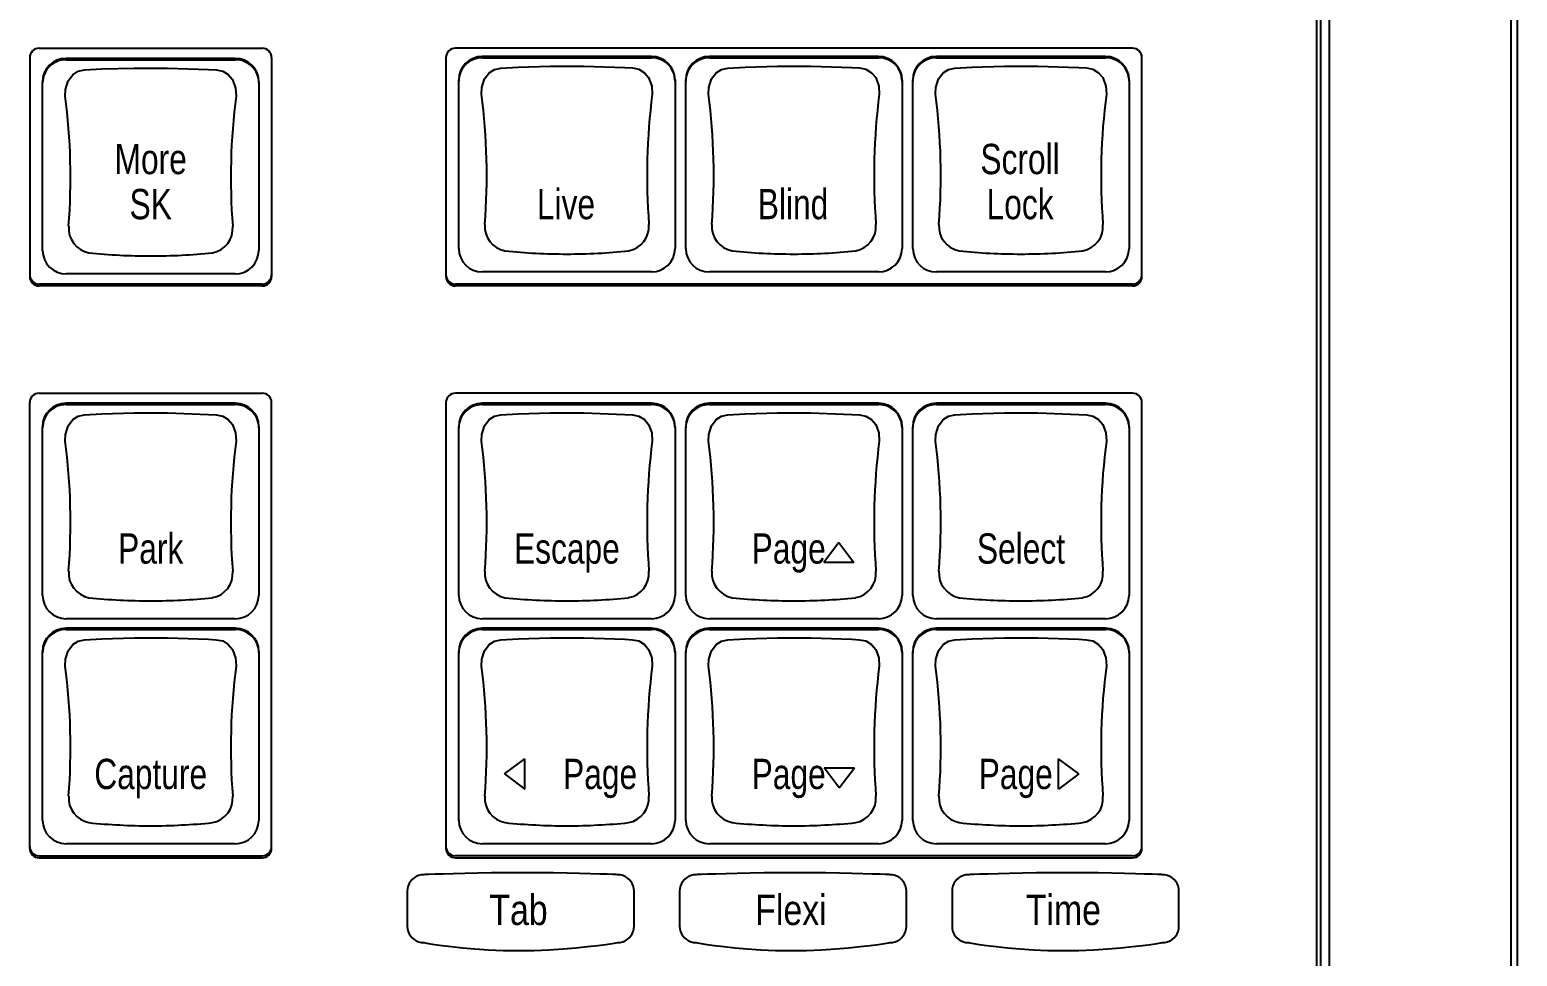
# Model space of a CAD drawing. Header units: inches. Extents: x 0.6 to 61.5, y 0.9 to 41.7.
# Drawn here: x 29.905 to 34.819, y 21.859 to 24.918 of the extents above; entities that cross this region are included whole.
import ezdxf
from ezdxf.enums import TextEntityAlignment as Align

# ---------------------------------------------------------------- set-up
doc = ezdxf.new("R2010")
doc.units = ezdxf.units.IN
doc.header["$MEASUREMENT"] = 0
for name, color, linetype in [('ARTWORK', 2, 'Continuous'), ('KEYCAP LABELS', 2, 'Continuous'), ('OBJECT', 7, 'Continuous')]:
    doc.layers.add(name, color=color, linetype=linetype)
doc.styles.add('Arial', font='arial.ttf')
doc.styles.get("Standard").update_dxf_attribs({"font": 'arial.ttf'})

msp = doc.modelspace()

# ---------------------------------------------------------------- linework, layer by layer
at = {"layer": 'ARTWORK'}
for points in [[(31.5315, 22.1344), (31.5315, 22.1344), (31.4802, 22.1342), (31.4311, 22.1337), (31.3849, 22.1329), (31.3423, 22.1321), (31.3042, 22.1311), (31.2713, 22.1301), (31.2443, 22.1292), (31.2241, 22.1285), (31.2114, 22.128), (31.207, 22.1278), (31.207, 22.1278), (31.1981, 22.1271), (31.1897, 22.125), (31.1818, 22.1218), (31.1746, 22.1174), (31.1682, 22.1119), (31.1627, 22.1056), (31.1583, 22.0985), (31.155, 22.0908), (31.1529, 22.0824), (31.1522, 22.0737), (31.1522, 21.9576), (31.1522, 21.9576), (31.1529, 21.9488), (31.155, 21.9405), (31.1583, 21.9327), (31.1627, 21.9256), (31.1682, 21.9193), (31.1746, 21.9139), (31.1818, 21.9095), (31.1897, 21.9062), (31.1981, 21.9042), (31.207, 21.9035), (31.207, 21.9035), (31.2111, 21.9027), (31.2229, 21.9008), (31.2418, 21.8978), (31.2671, 21.8943), (31.2983, 21.8904), (31.3347, 21.8866), (31.3757, 21.883), (31.4206, 21.8801), (31.4689, 21.8781), (31.5198, 21.8774), (31.5198, 21.8774), (31.5711, 21.8781), (31.6204, 21.8801), (31.6669, 21.883), (31.7097, 21.8866), (31.7482, 21.8904), (31.7815, 21.8943), (31.8088, 21.8978), (31.8293, 21.9008), (31.8421, 21.9027), (31.8466, 21.9035), (31.8466, 21.9035), (31.8555, 21.9042), (31.8639, 21.9062), (31.8718, 21.9095), (31.879, 21.9139), (31.8854, 21.9193), (31.8908, 21.9256), (31.8953, 21.9327), (31.8986, 21.9405), (31.9007, 21.9488), (31.9014, 21.9576), (31.9014, 22.0737), (31.9014, 22.0737), (31.9007, 22.0824), (31.8986, 22.0908), (31.8953, 22.0985), (31.8908, 22.1056), (31.8854, 22.1119), (31.879, 22.1174), (31.8718, 22.1218), (31.8639, 22.125), (31.8555, 22.1271), (31.8466, 22.1278), (31.8466, 22.1278), (31.8427, 22.128), (31.8314, 22.1285), (31.8131, 22.1292), (31.7883, 22.1301), (31.7576, 22.1311), (31.7213, 22.1321), (31.6801, 22.1329), (31.6344, 22.1337), (31.5847, 22.1342), (31.5315, 22.1344)], [(32.4315, 22.1344), (32.4315, 22.1344), (32.3802, 22.1342), (32.3311, 22.1337), (32.2849, 22.1329), (32.2423, 22.1321), (32.2042, 22.1311), (32.1713, 22.1301), (32.1443, 22.1292), (32.1241, 22.1285), (32.1114, 22.128), (32.107, 22.1278), (32.107, 22.1278), (32.0981, 22.1271), (32.0897, 22.125), (32.0818, 22.1218), (32.0746, 22.1174), (32.0682, 22.1119), (32.0627, 22.1056), (32.0583, 22.0985), (32.055, 22.0908), (32.0529, 22.0824), (32.0522, 22.0737), (32.0522, 21.9576), (32.0522, 21.9576), (32.0529, 21.9488), (32.055, 21.9405), (32.0583, 21.9327), (32.0627, 21.9256), (32.0682, 21.9193), (32.0746, 21.9139), (32.0818, 21.9095), (32.0897, 21.9062), (32.0981, 21.9042), (32.107, 21.9035), (32.107, 21.9035), (32.1111, 21.9027), (32.1229, 21.9008), (32.1418, 21.8978), (32.1671, 21.8943), (32.1983, 21.8904), (32.2347, 21.8866), (32.2757, 21.883), (32.3206, 21.8801), (32.3689, 21.8781), (32.4198, 21.8774), (32.4198, 21.8774), (32.4711, 21.8781), (32.5204, 21.8801), (32.5669, 21.883), (32.6097, 21.8866), (32.6482, 21.8904), (32.6815, 21.8943), (32.7088, 21.8978), (32.7293, 21.9008), (32.7421, 21.9027), (32.7466, 21.9035), (32.7466, 21.9035), (32.7555, 21.9042), (32.7639, 21.9062), (32.7718, 21.9095), (32.779, 21.9139), (32.7854, 21.9193), (32.7908, 21.9256), (32.7953, 21.9327), (32.7986, 21.9405), (32.8007, 21.9488), (32.8014, 21.9576), (32.8014, 22.0737), (32.8014, 22.0737), (32.8007, 22.0824), (32.7986, 22.0908), (32.7953, 22.0985), (32.7908, 22.1056), (32.7854, 22.1119), (32.779, 22.1174), (32.7718, 22.1218), (32.7639, 22.125), (32.7555, 22.1271), (32.7466, 22.1278), (32.7466, 22.1278), (32.7427, 22.128), (32.7314, 22.1285), (32.7131, 22.1292), (32.6883, 22.1301), (32.6576, 22.1311), (32.6213, 22.1321), (32.5801, 22.1329), (32.5344, 22.1337), (32.4847, 22.1342), (32.4315, 22.1344)], [(33.3315, 22.1344), (33.3315, 22.1344), (33.2802, 22.1342), (33.2311, 22.1337), (33.1849, 22.1329), (33.1423, 22.1321), (33.1042, 22.1311), (33.0713, 22.1301), (33.0443, 22.1292), (33.0241, 22.1285), (33.0114, 22.128), (33.007, 22.1278), (33.007, 22.1278), (32.9981, 22.1271), (32.9897, 22.125), (32.9818, 22.1218), (32.9746, 22.1174), (32.9682, 22.1119), (32.9627, 22.1056), (32.9583, 22.0985), (32.955, 22.0908), (32.9529, 22.0824), (32.9522, 22.0737), (32.9522, 21.9576), (32.9522, 21.9576), (32.9529, 21.9488), (32.955, 21.9405), (32.9583, 21.9327), (32.9627, 21.9256), (32.9682, 21.9193), (32.9746, 21.9139), (32.9818, 21.9095), (32.9897, 21.9062), (32.9981, 21.9042), (33.007, 21.9035), (33.007, 21.9035), (33.0111, 21.9027), (33.0229, 21.9008), (33.0418, 21.8978), (33.0671, 21.8943), (33.0983, 21.8904), (33.1347, 21.8866), (33.1757, 21.883), (33.2206, 21.8801), (33.2689, 21.8781), (33.3198, 21.8774), (33.3198, 21.8774), (33.3711, 21.8781), (33.4204, 21.8801), (33.4669, 21.883), (33.5097, 21.8866), (33.5482, 21.8904), (33.5815, 21.8943), (33.6088, 21.8978), (33.6293, 21.9008), (33.6421, 21.9027), (33.6466, 21.9035), (33.6466, 21.9035), (33.6555, 21.9042), (33.6639, 21.9062), (33.6718, 21.9095), (33.679, 21.9139), (33.6854, 21.9193), (33.6908, 21.9256), (33.6953, 21.9327), (33.6986, 21.9405), (33.7007, 21.9488), (33.7014, 21.9576), (33.7014, 22.0737), (33.7014, 22.0737), (33.7007, 22.0824), (33.6986, 22.0908), (33.6953, 22.0985), (33.6908, 22.1056), (33.6854, 22.1119), (33.679, 22.1174), (33.6718, 22.1218), (33.6639, 22.125), (33.6555, 22.1271), (33.6466, 22.1278), (33.6466, 22.1278), (33.6427, 22.128), (33.6314, 22.1285), (33.6131, 22.1292), (33.5883, 22.1301), (33.5576, 22.1311), (33.5213, 22.1321), (33.4801, 22.1329), (33.4344, 22.1337), (33.3847, 22.1342), (33.3315, 22.1344)]]:
    msp.add_lwpolyline(points, dxfattribs=at)
at = {"layer": 'KEYCAP LABELS'}
for p, q in [((32.5781, 23.2252), (32.5281, 23.1587)), ((32.5781, 23.2252), (32.6281, 23.1587)), ((32.6281, 23.1587), (32.5281, 23.1587)), ((31.4736, 22.4606), (31.5402, 22.5106)), ((31.5402, 22.4106), (31.5402, 22.5106)), ((33.304, 22.4106), (33.304, 22.5106)), ((33.3705, 22.4606), (33.304, 22.5106)), ((31.4736, 22.4606), (31.5402, 22.4106)), ((32.5293, 22.4809), (32.6293, 22.4809)), ((32.5793, 22.4143), (32.5293, 22.4809)), ((32.5793, 22.4143), (32.6293, 22.4809)), ((33.3705, 22.4606), (33.304, 22.4106))]:
    msp.add_line(p, q, dxfattribs=at)
at = {"layer": 'OBJECT'}
for p, q in [((34.1692, 27.9232), (34.1692, 13.7353)), ((34.1992, 13.7211), (34.1992, 27.9579)), ((34.8192, 27.6152), (34.8192, 13.7444)), ((34.7994, 14.1613), (34.7994, 27.5569)), ((34.1572, 16.6226), (34.1572, 27.4671)), ((29.9052, 24.8257), (29.9052, 24.1026)), ((29.9364, 24.8566), (30.6729, 24.8566)), ((30.5842, 24.8231), (30.0252, 24.8231)), ((30.0254, 24.8187), (30.5839, 24.8187)), ((30.7042, 24.8257), (30.7042, 24.1026)), ((31.2802, 24.8257), (31.2802, 24.1026)), ((33.5482, 24.8566), (31.3111, 24.8566)), ((31.9592, 24.8294), (31.4002, 24.8294)), ((31.4004, 24.825), (31.9589, 24.825)), ((32.7092, 24.8294), (32.1502, 24.8294)), ((32.1504, 24.825), (32.7089, 24.825)), ((33.4592, 24.8294), (32.9002, 24.8294)), ((32.9004, 24.825), (33.4589, 24.825)), ((33.5792, 24.1026), (33.5792, 24.8257)), ((29.9474, 24.7419), (29.9472, 24.7459)), ((30.6622, 24.7459), (30.6619, 24.7419)), ((31.3224, 24.7482), (31.3222, 24.7521)), ((32.0372, 24.7521), (32.0369, 24.7482)), ((32.0724, 24.7482), (32.0722, 24.7521)), ((32.7872, 24.7521), (32.7869, 24.7482)), ((32.8224, 24.7482), (32.8222, 24.7521)), ((33.5372, 24.7521), (33.5369, 24.7482)), ((30.584, 24.1117), (30.0254, 24.1117)), ((31.959, 24.118), (31.4004, 24.118)), ((32.709, 24.118), (32.1504, 24.118)), ((33.459, 24.118), (32.9004, 24.118)), ((30.6729, 24.0779), (29.9364, 24.0779)), ((30.6729, 24.0717), (29.9364, 24.0717)), ((33.5479, 24.0779), (31.3114, 24.0779)), ((33.5479, 24.0717), (31.3114, 24.0717)), ((29.9052, 22.2148), (29.9052, 23.6869)), ((29.9364, 23.7178), (30.6729, 23.7178)), ((30.7042, 22.2148), (30.7042, 23.6869)), ((31.2802, 23.6869), (31.2802, 22.2148)), ((33.5479, 23.7178), (31.3114, 23.7178)), ((33.5792, 22.2148), (33.5792, 23.6869)), ((30.5842, 23.6843), (30.0252, 23.6843)), ((30.0254, 23.6799), (30.5839, 23.6799)), ((31.9592, 23.6843), (31.4002, 23.6843)), ((31.4004, 23.6799), (31.9589, 23.6799)), ((32.7092, 23.6843), (32.1502, 23.6843)), ((32.1504, 23.6799), (32.7089, 23.6799)), ((33.4592, 23.6843), (32.9002, 23.6843)), ((32.9004, 23.6799), (33.4589, 23.6799)), ((29.9474, 23.6031), (29.9472, 23.6071)), ((30.6622, 23.6071), (30.6619, 23.6031)), ((31.3224, 23.6031), (31.3222, 23.6071)), ((32.0372, 23.6071), (32.0369, 23.6031)), ((32.0724, 23.6031), (32.0722, 23.6071)), ((32.7872, 23.6071), (32.7869, 23.6031)), ((32.8224, 23.6031), (32.8222, 23.6071)), ((33.5372, 23.6071), (33.5369, 23.6031)), ((30.584, 22.9729), (30.0254, 22.9729)), ((31.959, 22.9729), (31.4004, 22.9729)), ((32.709, 22.9729), (32.1504, 22.9729)), ((33.459, 22.9729), (32.9004, 22.9729)), ((30.5842, 22.9416), (30.0252, 22.9416)), ((30.0254, 22.9372), (30.5839, 22.9372)), ((31.9592, 22.9416), (31.4002, 22.9416)), ((31.4004, 22.9372), (31.9589, 22.9372)), ((32.7092, 22.9416), (32.1502, 22.9416)), ((32.1504, 22.9372), (32.7089, 22.9372)), ((33.4592, 22.9416), (32.9002, 22.9416)), ((32.9004, 22.9372), (33.4589, 22.9372)), ((29.9474, 22.8604), (29.9472, 22.8643)), ((30.6622, 22.8643), (30.6619, 22.8604)), ((31.3224, 22.8604), (31.3222, 22.8643)), ((32.0372, 22.8643), (32.0369, 22.8604)), ((32.0724, 22.8604), (32.0722, 22.8643)), ((32.7872, 22.8643), (32.7869, 22.8604)), ((32.8224, 22.8604), (32.8222, 22.8643)), ((33.5372, 22.8643), (33.5369, 22.8604)), ((30.584, 22.2302), (30.0254, 22.2302)), ((31.959, 22.2302), (31.4004, 22.2302)), ((32.709, 22.2302), (32.1504, 22.2302)), ((33.459, 22.2302), (32.9004, 22.2302)), ((29.9364, 22.1902), (30.6729, 22.1902)), ((29.9364, 22.1839), (30.6729, 22.1839)), ((33.5479, 22.1902), (31.3114, 22.1902)), ((31.3114, 22.1839), (33.5479, 22.1839))]:
    msp.add_line(p, q, dxfattribs=at)
at = {"layer": 'OBJECT', "flags": 128}
for points in [[(30.0226, 24.6985), (30.0226, 24.6985), (30.0232, 24.7205), (30.0322, 24.749), (30.0477, 24.7691), (30.0655, 24.7805), (30.0866, 24.785), (30.1432, 24.7881), (30.2499, 24.7913), (30.3606, 24.7913), (30.4961, 24.7866), (30.5215, 24.7851), (30.5425, 24.781), (30.5611, 24.7695), (30.5747, 24.7533), (30.5854, 24.7251), (30.5868, 24.6985), (30.5868, 24.6985)], [(31.3976, 24.7048), (31.3976, 24.7048), (31.3982, 24.7267), (31.4072, 24.7553), (31.4227, 24.7753), (31.4405, 24.7867), (31.4616, 24.7913), (31.5182, 24.7943), (31.6249, 24.7975), (31.7356, 24.7975), (31.8711, 24.7928), (31.8965, 24.7914), (31.9175, 24.7873), (31.9361, 24.7758), (31.9497, 24.7596), (31.9604, 24.7314), (31.9618, 24.7048), (31.9618, 24.7048)], [(32.1476, 24.7048), (32.1476, 24.7048), (32.1482, 24.7267), (32.1572, 24.7553), (32.1727, 24.7753), (32.1905, 24.7867), (32.2116, 24.7913), (32.2682, 24.7943), (32.3749, 24.7975), (32.4856, 24.7975), (32.6211, 24.7928), (32.6465, 24.7914), (32.6675, 24.7873), (32.6861, 24.7758), (32.6997, 24.7596), (32.7104, 24.7314), (32.7118, 24.7048), (32.7118, 24.7048)], [(32.8976, 24.7048), (32.8976, 24.7048), (32.8982, 24.7267), (32.9072, 24.7553), (32.9227, 24.7753), (32.9405, 24.7867), (32.9616, 24.7913), (33.0182, 24.7943), (33.1249, 24.7975), (33.2356, 24.7975), (33.3711, 24.7928), (33.3965, 24.7914), (33.4175, 24.7873), (33.4361, 24.7758), (33.4497, 24.7596), (33.4604, 24.7314), (33.4618, 24.7048), (33.4618, 24.7048)], [(29.9474, 24.1888), (29.9474, 24.1888), (29.9474, 24.1889), (29.9474, 24.1891), (29.9474, 24.19), (29.9474, 24.1933), (29.9474, 24.2063), (29.9474, 24.2583), (29.9474, 24.4653), (29.9474, 24.6727), (29.9474, 24.7246), (29.9474, 24.7376), (29.9474, 24.7408), (29.9474, 24.7416), (29.9474, 24.7418), (29.9474, 24.7419), (29.9474, 24.7419), (29.9474, 24.7419), (29.9474, 24.7419), (29.9474, 24.7419)], [(30.6619, 24.7419), (30.6619, 24.7419), (30.6619, 24.7419), (30.6619, 24.7419), (30.6619, 24.7419), (30.6619, 24.7418), (30.6619, 24.7416), (30.6619, 24.7408), (30.6619, 24.7376), (30.6619, 24.7246), (30.6619, 24.6727), (30.6619, 24.4653), (30.6619, 24.2583), (30.6619, 24.2063), (30.6619, 24.1933), (30.6619, 24.19), (30.6619, 24.1891), (30.6619, 24.1889), (30.6619, 24.1888), (30.6619, 24.1888), (30.6619, 24.1888)], [(31.3224, 24.1951), (31.3224, 24.1951), (31.3224, 24.1951), (31.3224, 24.1954), (31.3224, 24.1962), (31.3224, 24.1995), (31.3224, 24.2126), (31.3224, 24.2646), (31.3224, 24.4716), (31.3224, 24.679), (31.3224, 24.7308), (31.3224, 24.7438), (31.3224, 24.7471), (31.3224, 24.7479), (31.3224, 24.7481), (31.3224, 24.7481), (31.3224, 24.7482), (31.3224, 24.7482), (31.3224, 24.7482), (31.3224, 24.7482)], [(32.0369, 24.7482), (32.0369, 24.7482), (32.0369, 24.7482), (32.0369, 24.7482), (32.0369, 24.7481), (32.0369, 24.7481), (32.0369, 24.7479), (32.0369, 24.7471), (32.0369, 24.7438), (32.0369, 24.7308), (32.0369, 24.679), (32.0369, 24.4716), (32.0369, 24.2646), (32.0369, 24.2126), (32.0369, 24.1995), (32.0369, 24.1962), (32.0369, 24.1954), (32.0369, 24.1951), (32.0369, 24.1951), (32.0369, 24.1951), (32.0369, 24.1951)], [(32.0724, 24.1951), (32.0724, 24.1951), (32.0724, 24.1951), (32.0724, 24.1954), (32.0724, 24.1962), (32.0724, 24.1995), (32.0724, 24.2126), (32.0724, 24.2646), (32.0724, 24.4716), (32.0724, 24.679), (32.0724, 24.7308), (32.0724, 24.7438), (32.0724, 24.7471), (32.0724, 24.7479), (32.0724, 24.7481), (32.0724, 24.7481), (32.0724, 24.7482), (32.0724, 24.7482), (32.0724, 24.7482), (32.0724, 24.7482)], [(32.7869, 24.7482), (32.7869, 24.7482), (32.7869, 24.7482), (32.7869, 24.7482), (32.7869, 24.7481), (32.7869, 24.7481), (32.7869, 24.7479), (32.7869, 24.7471), (32.7869, 24.7438), (32.7869, 24.7308), (32.7869, 24.679), (32.7869, 24.4716), (32.7869, 24.2646), (32.7869, 24.2126), (32.7869, 24.1995), (32.7869, 24.1962), (32.7869, 24.1954), (32.7869, 24.1951), (32.7869, 24.1951), (32.7869, 24.1951), (32.7869, 24.1951)], [(32.8224, 24.1951), (32.8224, 24.1951), (32.8224, 24.1951), (32.8224, 24.1954), (32.8224, 24.1962), (32.8224, 24.1995), (32.8224, 24.2126), (32.8224, 24.2646), (32.8224, 24.4716), (32.8224, 24.679), (32.8224, 24.7308), (32.8224, 24.7438), (32.8224, 24.7471), (32.8224, 24.7479), (32.8224, 24.7481), (32.8224, 24.7481), (32.8224, 24.7482), (32.8224, 24.7482), (32.8224, 24.7482), (32.8224, 24.7482)], [(33.5369, 24.7482), (33.5369, 24.7482), (33.5369, 24.7482), (33.5369, 24.7482), (33.5369, 24.7481), (33.5369, 24.7481), (33.5369, 24.7479), (33.5369, 24.7471), (33.5369, 24.7438), (33.5369, 24.7308), (33.5369, 24.679), (33.5369, 24.4716), (33.5369, 24.2646), (33.5369, 24.2126), (33.5369, 24.1995), (33.5369, 24.1962), (33.5369, 24.1954), (33.5369, 24.1951), (33.5369, 24.1951), (33.5369, 24.1951), (33.5369, 24.1951)], [(30.0226, 23.5597), (30.0226, 23.5597), (30.0232, 23.5817), (30.0322, 23.6102), (30.0477, 23.6303), (30.0655, 23.6417), (30.0866, 23.6462), (30.1432, 23.6492), (30.2499, 23.6525), (30.3606, 23.6525), (30.4961, 23.6478), (30.5215, 23.6463), (30.5425, 23.6422), (30.5611, 23.6307), (30.5747, 23.6145), (30.5854, 23.5863), (30.5868, 23.5597), (30.5868, 23.5597)], [(31.3976, 23.5597), (31.3976, 23.5597), (31.3982, 23.5817), (31.4072, 23.6102), (31.4227, 23.6303), (31.4405, 23.6417), (31.4616, 23.6462), (31.5182, 23.6492), (31.6249, 23.6525), (31.7356, 23.6525), (31.8711, 23.6478), (31.8965, 23.6463), (31.9175, 23.6422), (31.9361, 23.6307), (31.9497, 23.6145), (31.9604, 23.5863), (31.9618, 23.5597), (31.9618, 23.5597)], [(32.1476, 23.5597), (32.1476, 23.5597), (32.1482, 23.5817), (32.1572, 23.6102), (32.1727, 23.6303), (32.1905, 23.6417), (32.2116, 23.6462), (32.2682, 23.6492), (32.3749, 23.6525), (32.4856, 23.6525), (32.6211, 23.6478), (32.6465, 23.6463), (32.6675, 23.6422), (32.6861, 23.6307), (32.6997, 23.6145), (32.7104, 23.5863), (32.7118, 23.5597), (32.7118, 23.5597)], [(32.8976, 23.5597), (32.8976, 23.5597), (32.8982, 23.5817), (32.9072, 23.6102), (32.9227, 23.6303), (32.9405, 23.6417), (32.9616, 23.6462), (33.0182, 23.6492), (33.1249, 23.6525), (33.2356, 23.6525), (33.3711, 23.6478), (33.3965, 23.6463), (33.4175, 23.6422), (33.4361, 23.6307), (33.4497, 23.6145), (33.4604, 23.5863), (33.4618, 23.5597), (33.4618, 23.5597)], [(29.9474, 23.05), (29.9474, 23.05), (29.9474, 23.0501), (29.9474, 23.0503), (29.9474, 23.0512), (29.9474, 23.0545), (29.9474, 23.0675), (29.9474, 23.1195), (29.9474, 23.3265), (29.9474, 23.5339), (29.9474, 23.5858), (29.9474, 23.5987), (29.9474, 23.602), (29.9474, 23.6028), (29.9474, 23.603), (29.9474, 23.6031), (29.9474, 23.6031), (29.9474, 23.6031), (29.9474, 23.6031), (29.9474, 23.6031)], [(30.6619, 23.6031), (30.6619, 23.6031), (30.6619, 23.6031), (30.6619, 23.6031), (30.6619, 23.6031), (30.6619, 23.603), (30.6619, 23.6028), (30.6619, 23.602), (30.6619, 23.5987), (30.6619, 23.5858), (30.6619, 23.5339), (30.6619, 23.3265), (30.6619, 23.1195), (30.6619, 23.0675), (30.6619, 23.0545), (30.6619, 23.0512), (30.6619, 23.0503), (30.6619, 23.0501), (30.6619, 23.05), (30.6619, 23.05), (30.6619, 23.05)], [(31.3224, 23.05), (31.3224, 23.05), (31.3224, 23.0501), (31.3224, 23.0503), (31.3224, 23.0512), (31.3224, 23.0545), (31.3224, 23.0675), (31.3224, 23.1195), (31.3224, 23.3265), (31.3224, 23.5339), (31.3224, 23.5858), (31.3224, 23.5987), (31.3224, 23.602), (31.3224, 23.6028), (31.3224, 23.603), (31.3224, 23.6031), (31.3224, 23.6031), (31.3224, 23.6031), (31.3224, 23.6031), (31.3224, 23.6031)], [(32.0369, 23.6031), (32.0369, 23.6031), (32.0369, 23.6031), (32.0369, 23.6031), (32.0369, 23.6031), (32.0369, 23.603), (32.0369, 23.6028), (32.0369, 23.602), (32.0369, 23.5987), (32.0369, 23.5858), (32.0369, 23.5339), (32.0369, 23.3265), (32.0369, 23.1195), (32.0369, 23.0675), (32.0369, 23.0545), (32.0369, 23.0512), (32.0369, 23.0503), (32.0369, 23.0501), (32.0369, 23.05), (32.0369, 23.05), (32.0369, 23.05)], [(32.0724, 23.05), (32.0724, 23.05), (32.0724, 23.0501), (32.0724, 23.0503), (32.0724, 23.0512), (32.0724, 23.0545), (32.0724, 23.0675), (32.0724, 23.1195), (32.0724, 23.3265), (32.0724, 23.5339), (32.0724, 23.5858), (32.0724, 23.5987), (32.0724, 23.602), (32.0724, 23.6028), (32.0724, 23.603), (32.0724, 23.6031), (32.0724, 23.6031), (32.0724, 23.6031), (32.0724, 23.6031), (32.0724, 23.6031)], [(32.7869, 23.6031), (32.7869, 23.6031), (32.7869, 23.6031), (32.7869, 23.6031), (32.7869, 23.6031), (32.7869, 23.603), (32.7869, 23.6028), (32.7869, 23.602), (32.7869, 23.5987), (32.7869, 23.5858), (32.7869, 23.5339), (32.7869, 23.3265), (32.7869, 23.1195), (32.7869, 23.0675), (32.7869, 23.0545), (32.7869, 23.0512), (32.7869, 23.0503), (32.7869, 23.0501), (32.7869, 23.05), (32.7869, 23.05), (32.7869, 23.05)], [(32.8224, 23.05), (32.8224, 23.05), (32.8224, 23.0501), (32.8224, 23.0503), (32.8224, 23.0512), (32.8224, 23.0545), (32.8224, 23.0675), (32.8224, 23.1195), (32.8224, 23.3265), (32.8224, 23.5339), (32.8224, 23.5858), (32.8224, 23.5987), (32.8224, 23.602), (32.8224, 23.6028), (32.8224, 23.603), (32.8224, 23.6031), (32.8224, 23.6031), (32.8224, 23.6031), (32.8224, 23.6031), (32.8224, 23.6031)], [(33.5369, 23.6031), (33.5369, 23.6031), (33.5369, 23.6031), (33.5369, 23.6031), (33.5369, 23.6031), (33.5369, 23.603), (33.5369, 23.6028), (33.5369, 23.602), (33.5369, 23.5987), (33.5369, 23.5858), (33.5369, 23.5339), (33.5369, 23.3265), (33.5369, 23.1195), (33.5369, 23.0675), (33.5369, 23.0545), (33.5369, 23.0512), (33.5369, 23.0503), (33.5369, 23.0501), (33.5369, 23.05), (33.5369, 23.05), (33.5369, 23.05)], [(30.0226, 22.817), (30.0226, 22.817), (30.0232, 22.839), (30.0322, 22.8675), (30.0477, 22.8876), (30.0655, 22.899), (30.0866, 22.9035), (30.1432, 22.9065), (30.2499, 22.9098), (30.3606, 22.9097), (30.4961, 22.9051), (30.5215, 22.9036), (30.5425, 22.8995), (30.5611, 22.888), (30.5747, 22.8718), (30.5854, 22.8436), (30.5868, 22.817), (30.5868, 22.817)], [(31.3976, 22.817), (31.3976, 22.817), (31.3982, 22.839), (31.4072, 22.8675), (31.4227, 22.8876), (31.4405, 22.899), (31.4616, 22.9035), (31.5182, 22.9065), (31.6249, 22.9098), (31.7356, 22.9097), (31.8711, 22.9051), (31.8965, 22.9036), (31.9175, 22.8995), (31.9361, 22.888), (31.9497, 22.8718), (31.9604, 22.8436), (31.9618, 22.817), (31.9618, 22.817)], [(32.1476, 22.817), (32.1476, 22.817), (32.1482, 22.839), (32.1572, 22.8675), (32.1727, 22.8876), (32.1905, 22.899), (32.2116, 22.9035), (32.2682, 22.9065), (32.3749, 22.9098), (32.4856, 22.9097), (32.6211, 22.9051), (32.6465, 22.9036), (32.6675, 22.8995), (32.6861, 22.888), (32.6997, 22.8718), (32.7104, 22.8436), (32.7118, 22.817), (32.7118, 22.817)], [(32.8976, 22.817), (32.8976, 22.817), (32.8982, 22.839), (32.9072, 22.8675), (32.9227, 22.8876), (32.9405, 22.899), (32.9616, 22.9035), (33.0182, 22.9065), (33.1249, 22.9098), (33.2356, 22.9097), (33.3711, 22.9051), (33.3965, 22.9036), (33.4175, 22.8995), (33.4361, 22.888), (33.4497, 22.8718), (33.4604, 22.8436), (33.4618, 22.817), (33.4618, 22.817)], [(29.9474, 22.3073), (29.9474, 22.3073), (29.9474, 22.3074), (29.9474, 22.3076), (29.9474, 22.3085), (29.9474, 22.3118), (29.9474, 22.3248), (29.9474, 22.3768), (29.9474, 22.5838), (29.9474, 22.7912), (29.9474, 22.8431), (29.9474, 22.856), (29.9474, 22.8593), (29.9474, 22.8601), (29.9474, 22.8603), (29.9474, 22.8604), (29.9474, 22.8604), (29.9474, 22.8604), (29.9474, 22.8604), (29.9474, 22.8604)], [(30.6619, 22.8604), (30.6619, 22.8604), (30.6619, 22.8604), (30.6619, 22.8604), (30.6619, 22.8604), (30.6619, 22.8603), (30.6619, 22.8601), (30.6619, 22.8593), (30.6619, 22.856), (30.6619, 22.8431), (30.6619, 22.7912), (30.6619, 22.5838), (30.6619, 22.3768), (30.6619, 22.3248), (30.6619, 22.3118), (30.6619, 22.3085), (30.6619, 22.3076), (30.6619, 22.3074), (30.6619, 22.3073), (30.6619, 22.3073), (30.6619, 22.3073)], [(31.3224, 22.3073), (31.3224, 22.3073), (31.3224, 22.3074), (31.3224, 22.3076), (31.3224, 22.3085), (31.3224, 22.3118), (31.3224, 22.3248), (31.3224, 22.3768), (31.3224, 22.5838), (31.3224, 22.7912), (31.3224, 22.8431), (31.3224, 22.856), (31.3224, 22.8593), (31.3224, 22.8601), (31.3224, 22.8603), (31.3224, 22.8604), (31.3224, 22.8604), (31.3224, 22.8604), (31.3224, 22.8604), (31.3224, 22.8604)], [(32.0369, 22.8604), (32.0369, 22.8604), (32.0369, 22.8604), (32.0369, 22.8604), (32.0369, 22.8604), (32.0369, 22.8603), (32.0369, 22.8601), (32.0369, 22.8593), (32.0369, 22.856), (32.0369, 22.8431), (32.0369, 22.7912), (32.0369, 22.5838), (32.0369, 22.3768), (32.0369, 22.3248), (32.0369, 22.3118), (32.0369, 22.3085), (32.0369, 22.3076), (32.0369, 22.3074), (32.0369, 22.3073), (32.0369, 22.3073), (32.0369, 22.3073)], [(32.0724, 22.3073), (32.0724, 22.3073), (32.0724, 22.3074), (32.0724, 22.3076), (32.0724, 22.3085), (32.0724, 22.3118), (32.0724, 22.3248), (32.0724, 22.3768), (32.0724, 22.5838), (32.0724, 22.7912), (32.0724, 22.8431), (32.0724, 22.856), (32.0724, 22.8593), (32.0724, 22.8601), (32.0724, 22.8603), (32.0724, 22.8604), (32.0724, 22.8604), (32.0724, 22.8604), (32.0724, 22.8604), (32.0724, 22.8604)], [(32.7869, 22.8604), (32.7869, 22.8604), (32.7869, 22.8604), (32.7869, 22.8604), (32.7869, 22.8604), (32.7869, 22.8603), (32.7869, 22.8601), (32.7869, 22.8593), (32.7869, 22.856), (32.7869, 22.8431), (32.7869, 22.7912), (32.7869, 22.5838), (32.7869, 22.3768), (32.7869, 22.3248), (32.7869, 22.3118), (32.7869, 22.3085), (32.7869, 22.3076), (32.7869, 22.3074), (32.7869, 22.3073), (32.7869, 22.3073), (32.7869, 22.3073)], [(32.8224, 22.3073), (32.8224, 22.3073), (32.8224, 22.3074), (32.8224, 22.3076), (32.8224, 22.3085), (32.8224, 22.3118), (32.8224, 22.3248), (32.8224, 22.3768), (32.8224, 22.5838), (32.8224, 22.7912), (32.8224, 22.8431), (32.8224, 22.856), (32.8224, 22.8593), (32.8224, 22.8601), (32.8224, 22.8603), (32.8224, 22.8604), (32.8224, 22.8604), (32.8224, 22.8604), (32.8224, 22.8604), (32.8224, 22.8604)], [(33.5369, 22.8604), (33.5369, 22.8604), (33.5369, 22.8604), (33.5369, 22.8604), (33.5369, 22.8604), (33.5369, 22.8603), (33.5369, 22.8601), (33.5369, 22.8593), (33.5369, 22.856), (33.5369, 22.8431), (33.5369, 22.7912), (33.5369, 22.5838), (33.5369, 22.3768), (33.5369, 22.3248), (33.5369, 22.3118), (33.5369, 22.3085), (33.5369, 22.3076), (33.5369, 22.3074), (33.5369, 22.3073), (33.5369, 22.3073), (33.5369, 22.3073)]]:
    msp.add_lwpolyline(points, dxfattribs=at)
at = {"layer": 'OBJECT'}
for centre, radius, start, end in [((29.9363, 24.8255), 0.0311, 89.7212, 179.7185), ((30.0244, 24.7418), 0.0769, 89.1929, 179.9294), ((30.5849, 24.7417), 0.0771, 0.1623, 90.7154), ((30.6731, 24.8255), 0.0311, 0.2815, 90.2788), ((31.3113, 24.8255), 0.0311, 89.7212, 179.7185), ((31.3994, 24.7481), 0.0769, 89.1929, 179.9294), ((31.9599, 24.7479), 0.0771, 0.1623, 90.7154), ((32.1494, 24.7481), 0.0769, 89.1929, 179.9294), ((32.7099, 24.7479), 0.0771, 0.1623, 90.7154), ((32.8994, 24.7481), 0.0769, 89.1929, 179.9294), ((33.4599, 24.7479), 0.0771, 0.1623, 90.7154), ((33.5481, 24.8255), 0.0311, 0.2815, 90.2788), ((27.9549, 24.43), 2.085, 355.5674, 7.3993), ((32.6505, 24.4301), 2.0811, 172.5894, 184.4439), ((29.3299, 24.4363), 2.085, 355.5674, 7.3993), ((34.0255, 24.4364), 2.0811, 172.5894, 184.4439), ((30.0799, 24.4363), 2.085, 355.5674, 7.3993), ((34.7755, 24.4364), 2.0811, 172.5894, 184.4439), ((30.8299, 24.4363), 2.085, 355.5674, 7.3993), ((35.5255, 24.4364), 2.0811, 172.5894, 184.4439), ((30.116, 24.2624), 0.0825, 175.5484, 259.3229), ((30.4942, 24.2618), 0.0817, 280.1739, 4.9548), ((31.491, 24.2687), 0.0825, 175.5484, 259.3229), ((31.8692, 24.2681), 0.0817, 280.1739, 4.9548), ((32.241, 24.2687), 0.0825, 175.5484, 259.3229), ((32.6192, 24.2681), 0.0817, 280.1739, 4.9548), ((32.991, 24.2687), 0.0825, 175.5484, 259.3229), ((33.3692, 24.2681), 0.0817, 280.1739, 4.9548), ((30.025, 24.1892), 0.0775, 180.3295, 270.3272), ((30.306, 26.1817), 2.0109, 264.1391, 269.9613), ((30.3035, 26.1784), 2.0076, 270.034, 275.8656), ((30.5841, 24.1895), 0.0778, 269.8748, 359.4685), ((31.4, 24.1955), 0.0775, 180.3295, 270.3272), ((31.681, 26.188), 2.0109, 264.1391, 269.9613), ((31.6785, 26.1847), 2.0076, 270.034, 275.8656), ((31.9591, 24.1958), 0.0778, 269.8748, 359.4685), ((32.15, 24.1955), 0.0775, 180.3295, 270.3272), ((32.431, 26.188), 2.0109, 264.1391, 269.9613), ((32.4285, 26.1847), 2.0076, 270.034, 275.8656), ((32.7091, 24.1958), 0.0778, 269.8748, 359.4685), ((32.9, 24.1955), 0.0775, 180.3295, 270.3272), ((33.181, 26.188), 2.0109, 264.1391, 269.9613), ((33.1785, 26.1847), 2.0076, 270.034, 275.8656), ((33.4591, 24.1958), 0.0778, 269.8748, 359.4685), ((29.9363, 24.109), 0.0311, 180.2815, 270.2788), ((29.9363, 24.1028), 0.0311, 180.2815, 270.2788), ((30.6731, 24.109), 0.0311, 269.7212, 359.7185), ((30.6731, 24.1028), 0.0311, 269.7212, 359.7185), ((31.3113, 24.109), 0.0311, 180.2815, 270.2788), ((31.3113, 24.1028), 0.0311, 180.2815, 270.2788), ((33.5481, 24.109), 0.0311, 269.7212, 359.7185), ((33.5481, 24.1028), 0.0311, 269.7212, 359.7185), ((29.9363, 23.6867), 0.0311, 89.7212, 179.7185), ((30.6731, 23.6867), 0.0311, 0.2815, 90.2788), ((31.3113, 23.6867), 0.0311, 89.7212, 179.7185), ((33.5481, 23.6867), 0.0311, 0.2815, 90.2788), ((30.0244, 23.603), 0.0769, 89.1929, 179.9294), ((30.5849, 23.6029), 0.0771, 0.1623, 90.7154), ((31.3994, 23.603), 0.0769, 89.1929, 179.9294), ((31.9599, 23.6029), 0.0771, 0.1623, 90.7154), ((32.1494, 23.603), 0.0769, 89.1929, 179.9294), ((32.7099, 23.6029), 0.0771, 0.1623, 90.7154), ((32.8994, 23.603), 0.0769, 89.1929, 179.9294), ((33.4599, 23.6029), 0.0771, 0.1623, 90.7154), ((27.9549, 23.2912), 2.085, 355.5674, 7.3993), ((32.6505, 23.2913), 2.0811, 172.5894, 184.4439), ((29.3299, 23.2912), 2.085, 355.5674, 7.3993), ((34.0255, 23.2913), 2.0811, 172.5894, 184.4439), ((30.0799, 23.2912), 2.085, 355.5674, 7.3993), ((34.7755, 23.2913), 2.0811, 172.5894, 184.4439), ((30.8299, 23.2912), 2.085, 355.5674, 7.3993), ((35.5255, 23.2913), 2.0811, 172.5894, 184.4439), ((30.116, 23.1236), 0.0825, 175.5484, 259.3229), ((30.4942, 23.123), 0.0817, 280.1739, 4.9548), ((31.491, 23.1236), 0.0825, 175.5484, 259.3229), ((31.8692, 23.123), 0.0817, 280.1739, 4.9548), ((32.241, 23.1236), 0.0825, 175.5484, 259.3229), ((32.6192, 23.123), 0.0817, 280.1739, 4.9548), ((32.991, 23.1236), 0.0825, 175.5484, 259.3229), ((33.3692, 23.123), 0.0817, 280.1739, 4.9548), ((30.025, 23.0504), 0.0775, 180.3295, 270.3272), ((30.5841, 23.0507), 0.0778, 269.8748, 359.4685), ((31.4, 23.0504), 0.0775, 180.3295, 270.3272), ((31.9591, 23.0507), 0.0778, 269.8748, 359.4685), ((32.15, 23.0504), 0.0775, 180.3295, 270.3272), ((32.7091, 23.0507), 0.0778, 269.8748, 359.4685), ((32.9, 23.0504), 0.0775, 180.3295, 270.3272), ((33.4591, 23.0507), 0.0778, 269.8748, 359.4685), ((30.306, 25.0429), 2.0109, 264.1391, 269.9613), ((30.3035, 25.0396), 2.0076, 270.034, 275.8656), ((31.681, 25.0429), 2.0109, 264.1391, 269.9613), ((31.6785, 25.0396), 2.0076, 270.034, 275.8656), ((32.431, 25.0429), 2.0109, 264.1391, 269.9613), ((32.4285, 25.0396), 2.0076, 270.034, 275.8656), ((33.181, 25.0429), 2.0109, 264.1391, 269.9613), ((33.1785, 25.0396), 2.0076, 270.034, 275.8656), ((30.0244, 22.8603), 0.0769, 89.1929, 179.9294), ((30.5849, 22.8602), 0.0771, 0.1623, 90.7154), ((31.3994, 22.8603), 0.0769, 89.1929, 179.9294), ((31.9599, 22.8602), 0.0771, 0.1623, 90.7154), ((32.1494, 22.8603), 0.0769, 89.1929, 179.9294), ((32.7099, 22.8602), 0.0771, 0.1623, 90.7154), ((32.8994, 22.8603), 0.0769, 89.1929, 179.9294), ((33.4599, 22.8602), 0.0771, 0.1623, 90.7154), ((27.9549, 22.5485), 2.085, 355.5674, 7.3993), ((32.6505, 22.5486), 2.0811, 172.5894, 184.4439), ((29.3299, 22.5485), 2.085, 355.5674, 7.3993), ((34.0255, 22.5486), 2.0811, 172.5894, 184.4439), ((30.0799, 22.5485), 2.085, 355.5674, 7.3993), ((34.7755, 22.5486), 2.0811, 172.5894, 184.4439), ((30.8299, 22.5485), 2.085, 355.5674, 7.3993), ((35.5255, 22.5486), 2.0811, 172.5894, 184.4439), ((30.116, 22.3809), 0.0825, 175.5484, 259.3229), ((30.4942, 22.3803), 0.0817, 280.1739, 4.9548), ((31.491, 22.3809), 0.0825, 175.5484, 259.3229), ((31.8692, 22.3803), 0.0817, 280.1739, 4.9548), ((32.241, 22.3809), 0.0825, 175.5484, 259.3229), ((32.6192, 22.3803), 0.0817, 280.1739, 4.9548), ((32.991, 22.3809), 0.0825, 175.5484, 259.3229), ((33.3692, 22.3803), 0.0817, 280.1739, 4.9548), ((30.025, 22.3077), 0.0775, 180.3295, 270.3272), ((30.306, 24.3002), 2.0109, 264.1391, 269.9613), ((30.3035, 24.2969), 2.0076, 270.034, 275.8656), ((30.5841, 22.308), 0.0778, 269.8748, 359.4685), ((31.4, 22.3077), 0.0775, 180.3295, 270.3272), ((31.681, 24.3002), 2.0109, 264.1391, 269.9613), ((31.6785, 24.2969), 2.0076, 270.034, 275.8656), ((31.9591, 22.308), 0.0778, 269.8748, 359.4685), ((32.15, 22.3077), 0.0775, 180.3295, 270.3272), ((32.431, 24.3002), 2.0109, 264.1391, 269.9613), ((32.4285, 24.2969), 2.0076, 270.034, 275.8656), ((32.7091, 22.308), 0.0778, 269.8748, 359.4685), ((32.9, 22.3077), 0.0775, 180.3295, 270.3272), ((33.181, 24.3002), 2.0109, 264.1391, 269.9613), ((33.1785, 24.2969), 2.0076, 270.034, 275.8656), ((33.4591, 22.308), 0.0778, 269.8748, 359.4685), ((29.9363, 22.2213), 0.0311, 180.2815, 270.2788), ((29.9363, 22.215), 0.0311, 180.2815, 270.2788), ((30.6731, 22.2213), 0.0311, 269.7212, 359.7185), ((30.6731, 22.215), 0.0311, 269.7212, 359.7185), ((31.3113, 22.2213), 0.0311, 180.2815, 270.2788), ((31.3113, 22.215), 0.0311, 180.2815, 270.2788), ((33.5481, 22.2213), 0.0311, 269.7212, 359.7185), ((33.5481, 22.215), 0.0311, 269.7212, 359.7185)]:
    msp.add_arc(centre, radius, start, end, dxfattribs=at)
for centre, major_axis, start_param, end_param in [((30.0252, 24.7459), (0.078, -0.0003), 1.574728, 3.145448), ((30.5842, 24.7459), (0.078, 0.0003), 6.27933, 7.85005), ((31.4002, 24.7521), (0.078, -0.0003), 1.574728, 3.145448), ((31.9592, 24.7521), (0.078, 0.0003), 6.27933, 7.85005), ((32.1502, 24.7521), (0.078, -0.0003), 1.574728, 3.145448), ((32.7092, 24.7521), (0.078, 0.0003), 6.27933, 7.85005), ((32.9002, 24.7521), (0.078, -0.0003), 1.574728, 3.145448), ((33.4592, 24.7521), (0.078, 0.0003), 6.27933, 7.85005), ((30.0252, 23.607), (0.078, -0.0003), 1.574728, 3.145448), ((30.5842, 23.607), (0.078, 0.0003), 6.27933, 7.85005), ((31.4002, 23.607), (0.078, -0.0003), 1.574728, 3.145448), ((31.9592, 23.607), (0.078, 0.0003), 6.27933, 7.85005), ((32.1502, 23.607), (0.078, -0.0003), 1.574728, 3.145448), ((32.7092, 23.607), (0.078, 0.0003), 6.27933, 7.85005), ((32.9002, 23.607), (0.078, -0.0003), 1.574728, 3.145448), ((33.4592, 23.607), (0.078, 0.0003), 6.27933, 7.85005), ((30.0252, 22.8643), (0.078, -0.0003), 1.574728, 3.145448), ((30.5842, 22.8643), (0.078, 0.0003), 6.27933, 7.85005), ((31.4002, 22.8643), (0.078, -0.0003), 1.574728, 3.145448), ((31.9592, 22.8643), (0.078, 0.0003), 6.27933, 7.85005), ((32.1502, 22.8643), (0.078, -0.0003), 1.574728, 3.145448), ((32.7092, 22.8643), (0.078, 0.0003), 6.27933, 7.85005), ((32.9002, 22.8643), (0.078, -0.0003), 1.574728, 3.145448), ((33.4592, 22.8643), (0.078, 0.0003), 6.27933, 7.85005)]:
    msp.add_ellipse(centre, major_axis=major_axis, ratio=0.990268, start_param=start_param, end_param=end_param, dxfattribs=at)

# ---------------------------------------------------------------- texts
at = {"layer": 'ARTWORK', "style": 'Arial', "width": 0.8}
for s, p in [('Tab', (31.5198, 21.9616)), ('Flexi', (32.4198, 21.9616)), ('Time', (33.3198, 21.9616))]:
    msp.add_text(s, height=0.1, dxfattribs=at).set_placement(p, align=Align.CENTER)
at = {"layer": 'KEYCAP LABELS', "width": 0.75}
for s, p in [('More', (30.3047, 24.4409)), ('Scroll', (33.1767, 24.4409)), ('SK', (30.3047, 24.2921)), ('Live', (31.6767, 24.2921)), ('Blind', (32.4267, 24.2921)), ('Lock', (33.1767, 24.2921)), ('Park', (30.3047, 23.1549)), ('Escape', (31.6797, 23.1549)), ('Page  ', (32.4415, 23.1549)), ('Select', (33.1797, 23.1549)), ('Capture', (30.3047, 22.4106)), ('   Page', (31.7457, 22.4106)), ('Page  ', (32.4415, 22.4106)), ('Page  ', (33.1915, 22.4106))]:
    msp.add_text(s, height=0.1, dxfattribs=at).set_placement(p, align=Align.CENTER)

doc.saveas('drawing.dxf')
